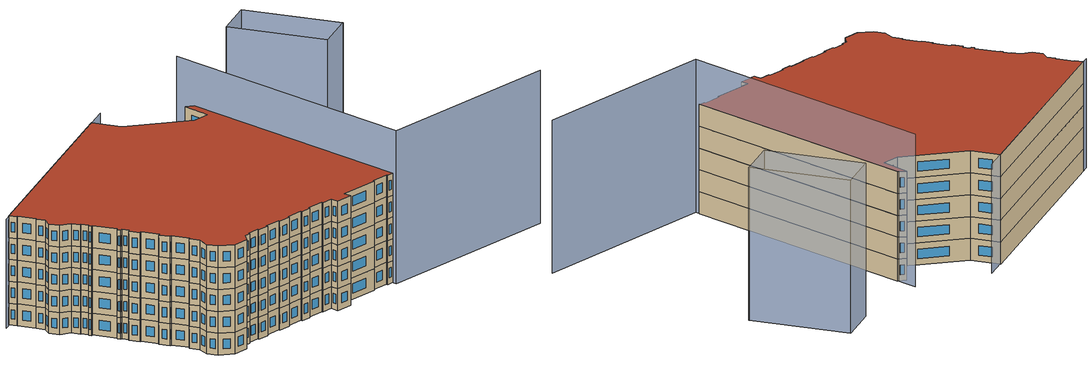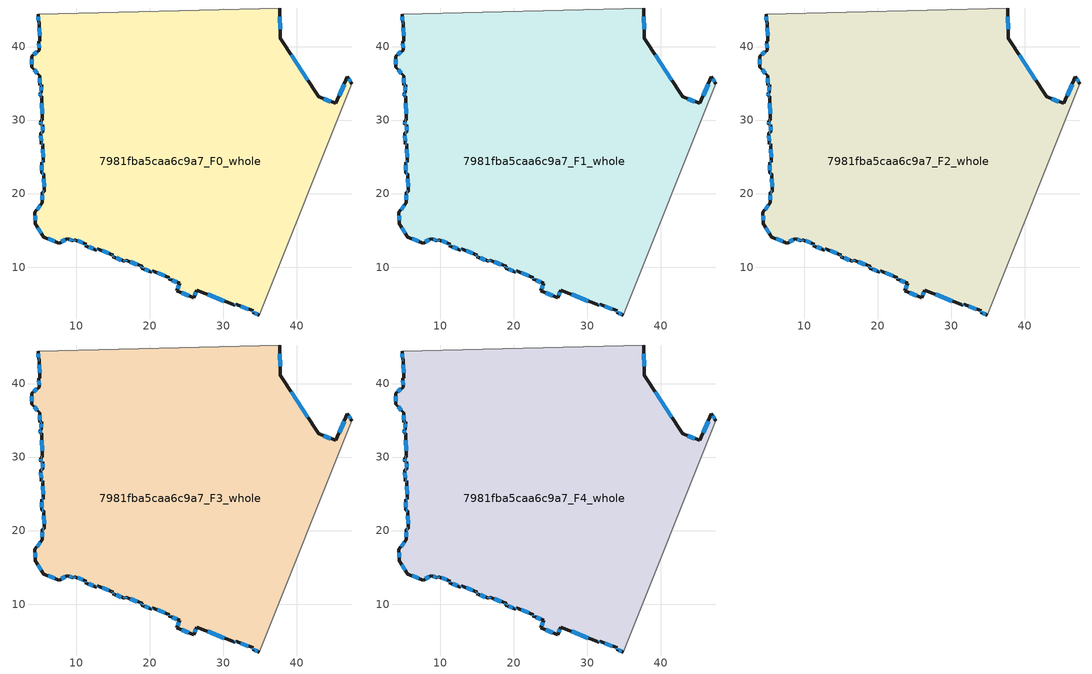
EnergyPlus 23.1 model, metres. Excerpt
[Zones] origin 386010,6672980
7981fba5caa6c9a7_F0_whole
 floor ground (EU_floor_Construction): 46.85,35.88 47.47,34.92 34.91,3.49 34.03,3.83 34.06,4.03 31.7,4.95 31.62,4.79 26.39,6.88 25.98,5.86 23.66,6.78 24.07,7.8 22.6,8.39 22.66,8.56 20.34,9.51 20.25,9.32 18.89,9.87 18.96,10.1 16.71,10.96 16.62,10.77 14.96,11.43 15.05,11.61 12.87,12.49 12.76,12.31 11.23,12.92 11.33,13.11 9.71,13.75 9.6,13.57 8.79,13.89 7.65,13.26 5.56,14.07 4.43,15.91 4.38,17.46 5.39,18.76 5.36,20.19 5.64,20.23 5.57,22.73 5.3,22.76 5.27,24.26 5.5,24.23 5.44,26.79 5.22,26.74 5.18,28.3 5.43,28.34 5.41,29.36 5.16,29.36 5.15,29.88 5.38,29.94 5.3,33.27 5.07,33.28 5.06,33.7 5.24,33.73 5.26,34.8 5.04,34.72 5.01,36.05 3.95,37.19 3.92,38.66 4.94,39.52 4.91,40.74 4.99,40.74 4.99,43.29 4.86,43.28 4.83,44.37 37.64,45.24 37.76,41.15 42.99,33.16 45.29,32.26 z0
 wall outside (EU_wall_Construction): 4.83,44.37 4.86,43.28 4.99,43.29 4.99,40.74 4.91,40.74 4.94,39.52 3.92,38.66 3.95,37.19 5.01,36.05 5.04,34.72 5.26,34.8 5.24,33.73 5.06,33.7 5.07,33.28 5.3,33.27 5.38,29.94 5.15,29.88 5.16,29.36 5.41,29.36 5.43,28.34 5.18,28.3 5.22,26.74 5.44,26.79 5.5,24.23 5.27,24.26 5.3,22.76 5.57,22.73 5.64,20.23 5.36,20.19 5.39,18.76 4.38,17.46 4.43,15.91 5.56,14.07 7.65,13.26 8.79,13.89 9.6,13.57 9.71,13.75 11.33,13.11 11.23,12.92 12.76,12.31 12.87,12.49 15.05,11.61 14.96,11.43 16.62,10.77 16.71,10.96 18.96,10.1 18.89,9.87 20.25,9.32 20.34,9.51 22.66,8.56 22.6,8.39 24.07,7.8 23.66,6.78 25.98,5.86 26.39,6.88 31.62,4.79 31.7,4.95 34.06,4.03 34.03,3.83 34.91,3.49 / 47.47,34.92 46.85,35.88 45.29,32.26 42.99,33.16 37.76,41.15 37.64,45.24 z0:3
 wall adiabatic (EU_wall_Construction): 37.64,45.24 4.83,44.37 / 34.91,3.49 47.47,34.92 z0:3
 window (EU_Window_Construction): 4.92,40.39 4.93,39.87 / 4.99,42.56 4.99,41.47 / 4.89,43.28 4.95,43.29 / 4.84,44.06 4.85,43.59 / 37.73,42.32 37.67,44.07 / 41.49,35.45 39.25,38.87 / 44.64,32.52 43.65,32.91 / 46.41,34.85 45.74,33.3 / 47.3,35.19 47.03,35.61 / 34.28,3.73 34.65,3.59 / 34.05,3.98 34.04,3.89 / 32.38,4.69 33.39,4.29 / 31.64,4.84 31.68,4.9 / 27.88,6.28 30.12,5.39 / 26.1,6.15 26.27,6.59 / 24.32,6.52 25.32,6.12 / 23.95,7.51 23.78,7.07 / 23.02,8.22 23.65,7.97 / 22.64,8.51 22.61,8.44 / 21,9.24 21.99,8.83 / 20.28,9.38 20.31,9.46 / 19.28,9.71 19.86,9.48 / 18.94,10.03 18.91,9.93 / 17.35,10.71 18.32,10.34 / 16.64,10.82 16.68,10.9 / 15.43,11.24 16.14,10.96 / 15.03,11.56 14.99,11.48 / 13.49,12.24 14.43,11.86 / 12.79,12.36 12.84,12.44 / 11.67,12.74 12.32,12.48 / 11.3,13.06 11.26,12.97 / 10.17,13.56 10.87,13.29 / 9.63,13.62 9.68,13.69 / 9.02,13.8 9.37,13.66 / 7.97,13.44 8.47,13.71 / 6.16,13.84 7.05,13.49 / 4.75,15.38 5.24,14.59 / 4.39,17.01 4.41,16.35 / 5.1,18.39 4.66,17.83 / 5.36,19.78 5.38,19.17 / 5.56,20.21 5.44,20.2 / 5.59,22.01 5.62,20.94 / 5.38,22.75 5.49,22.74 / 5.28,23.83 5.29,23.19 / 5.44,24.24 5.34,24.25 / 5.46,26.06 5.49,24.96 / 5.28,26.75 5.38,26.77 / 5.19,27.85 5.21,27.18 / 5.36,28.33 5.25,28.31 / 5.42,29.06 5.42,28.63 / 5.23,29.36 5.34,29.36 / 5.15,29.73 5.15,29.51 / 5.31,29.92 5.21,29.9 / 5.33,32.32 5.36,30.89 / 5.14,33.27 5.24,33.27 / 5.07,33.58 5.07,33.4 / 5.19,33.72 5.12,33.71 / 5.26,34.49 5.25,34.04 / 5.11,34.74 5.2,34.78 / 5.02,35.67 5.03,35.1 / 4.26,36.86 4.71,36.37 / 3.93,38.24 3.95,37.61 / 4.65,39.27 4.21,38.91 z0.86:2.14
7981fba5caa6c9a7_F1_whole
 floor to 7981fba5caa6c9a7_F0_whole (EU_floor_Construction): 46.85,35.88 47.47,34.92 34.9,3.49 34.03,3.83 34.06,4.03 31.7,4.95 31.62,4.79 26.39,6.88 25.98,5.86 23.66,6.78 24.07,7.8 22.6,8.39 22.66,8.56 20.34,9.51 20.25,9.32 18.89,9.87 18.96,10.1 16.71,10.96 16.62,10.77 14.96,11.43 15.05,11.61 12.87,12.49 12.76,12.31 11.23,12.92 11.33,13.11 9.71,13.75 9.6,13.57 8.79,13.89 7.65,13.26 5.56,14.07 4.43,15.91 4.38,17.46 5.39,18.76 5.36,20.19 5.64,20.23 5.57,22.73 5.3,22.76 5.27,24.26 5.5,24.23 5.44,26.79 5.21,26.74 5.18,28.3 5.43,28.34 5.41,29.36 5.16,29.36 5.15,29.88 5.38,29.94 5.3,33.27 5.07,33.28 5.06,33.7 5.24,33.73 5.26,34.8 5.04,34.72 5.01,36.05 3.95,37.19 3.92,38.66 4.94,39.52 4.91,40.74 4.99,40.74 4.99,43.29 4.86,43.28 4.83,44.37 37.64,45.24 37.76,41.15 42.99,33.16 45.29,32.26 z3
 wall outside (EU_wall_Construction): 4.83,44.37 4.86,43.28 4.99,43.29 4.99,40.74 4.91,40.74 4.94,39.52 3.92,38.66 3.95,37.19 5.01,36.05 5.04,34.72 5.26,34.8 5.24,33.73 5.06,33.7 5.07,33.28 5.3,33.27 5.38,29.94 5.15,29.88 5.16,29.36 5.41,29.36 5.43,28.34 5.18,28.3 5.22,26.74 5.44,26.79 5.5,24.23 5.27,24.26 5.3,22.76 5.57,22.73 5.64,20.23 5.36,20.19 5.39,18.76 4.38,17.46 4.43,15.91 5.56,14.07 7.65,13.26 8.79,13.89 9.6,13.57 9.71,13.75 11.33,13.11 11.23,12.92 12.76,12.31 12.87,12.49 15.05,11.61 14.96,11.43 16.62,10.77 16.71,10.96 18.96,10.1 18.89,9.87 20.25,9.32 20.34,9.51 22.66,8.56 22.6,8.39 24.07,7.8 23.66,6.78 25.98,5.86 26.39,6.88 31.62,4.79 31.7,4.95 34.06,4.03 34.03,3.83 34.91,3.49 / 47.47,34.92 46.85,35.88 45.29,32.26 42.99,33.16 37.76,41.15 37.64,45.24 z3:6
 wall adiabatic (EU_wall_Construction): 37.64,45.24 4.83,44.37 / 34.91,3.49 47.47,34.92 z3:6
 window (EU_Window_Construction): 4.92,40.39 4.93,39.87 / 4.99,42.56 4.99,41.47 / 4.89,43.28 4.95,43.29 / 4.84,44.06 4.85,43.59 / 37.73,42.32 37.67,44.07 / 41.49,35.45 39.25,38.87 / 44.64,32.52 43.65,32.91 / 46.41,34.85 45.74,33.3 / 47.3,35.19 47.03,35.61 / 34.28,3.73 34.65,3.59 / 34.05,3.98 34.04,3.89 / 32.38,4.69 33.39,4.29 / 31.64,4.84 31.68,4.9 / 27.88,6.28 30.12,5.39 / 26.1,6.15 26.27,6.59 / 24.32,6.52 25.32,6.12 / 23.95,7.51 23.78,7.07 / 23.02,8.22 23.65,7.97 / 22.64,8.51 22.61,8.44 / 21,9.24 21.99,8.83 / 20.28,9.38 20.31,9.46 / 19.28,9.71 19.86,9.48 / 18.94,10.03 18.91,9.93 / 17.35,10.71 18.32,10.34 / 16.64,10.82 16.68,10.9 / 15.43,11.24 16.14,10.96 / 15.03,11.56 14.99,11.48 / 13.49,12.24 14.43,11.86 / 12.79,12.36 12.84,12.44 / 11.67,12.74 12.32,12.48 / 11.3,13.06 11.26,12.97 / 10.17,13.56 10.87,13.29 / 9.63,13.62 9.68,13.69 / 9.02,13.8 9.37,13.66 / 7.97,13.44 8.47,13.71 / 6.16,13.84 7.05,13.49 / 4.75,15.38 5.24,14.59 / 4.39,17.01 4.41,16.35 / 5.1,18.39 4.66,17.83 / 5.36,19.78 5.38,19.17 / 5.56,20.21 5.44,20.2 / 5.59,22.01 5.62,20.94 / 5.38,22.75 5.49,22.74 / 5.28,23.83 5.29,23.19 / 5.44,24.24 5.34,24.25 / 5.46,26.06 5.49,24.96 / 5.28,26.75 5.38,26.77 / 5.19,27.85 5.21,27.18 / 5.36,28.33 5.25,28.31 / 5.42,29.06 5.42,28.63 / 5.23,29.36 5.34,29.36 / 5.15,29.73 5.15,29.51 / 5.31,29.92 5.21,29.9 / 5.33,32.32 5.36,30.89 / 5.14,33.27 5.24,33.27 / 5.07,33.58 5.07,33.4 / 5.19,33.72 5.12,33.71 / 5.26,34.49 5.25,34.04 / 5.11,34.74 5.2,34.78 / 5.02,35.67 5.03,35.1 / 4.26,36.86 4.71,36.37 / 3.93,38.24 3.95,37.61 / 4.65,39.27 4.21,38.91 z3.86:5.14
7981fba5caa6c9a7_F2_whole
 floor to 7981fba5caa6c9a7_F1_whole (EU_floor_Construction): 46.85,35.88 47.47,34.92 34.9,3.49 34.03,3.83 34.06,4.03 31.7,4.95 31.62,4.79 26.39,6.88 25.98,5.86 23.66,6.78 24.07,7.8 22.6,8.39 22.66,8.56 20.34,9.51 20.25,9.32 18.89,9.87 18.96,10.1 16.71,10.96 16.62,10.77 14.96,11.43 15.05,11.61 12.87,12.49 12.76,12.31 11.23,12.92 11.33,13.11 9.71,13.75 9.6,13.57 8.79,13.89 7.65,13.26 5.56,14.07 4.43,15.91 4.38,17.46 5.39,18.76 5.36,20.19 5.64,20.23 5.57,22.73 5.3,22.76 5.27,24.26 5.5,24.23 5.44,26.79 5.21,26.74 5.18,28.3 5.43,28.34 5.41,29.36 5.16,29.36 5.15,29.88 5.38,29.94 5.3,33.27 5.07,33.28 5.06,33.7 5.24,33.73 5.26,34.8 5.04,34.72 5.01,36.05 3.95,37.19 3.92,38.66 4.94,39.52 4.91,40.74 4.99,40.74 4.99,43.29 4.86,43.28 4.83,44.37 37.64,45.24 37.76,41.15 42.99,33.16 45.29,32.26 z6
 wall outside (EU_wall_Construction): 4.83,44.37 4.86,43.28 4.99,43.29 4.99,40.74 4.91,40.74 4.94,39.52 3.92,38.66 3.95,37.19 5.01,36.05 5.04,34.72 5.26,34.8 5.24,33.73 5.06,33.7 5.07,33.28 5.3,33.27 5.38,29.94 5.15,29.88 5.16,29.36 5.41,29.36 5.43,28.34 5.18,28.3 5.22,26.74 5.44,26.79 5.5,24.23 5.27,24.26 5.3,22.76 5.57,22.73 5.64,20.23 5.36,20.19 5.39,18.76 4.38,17.46 4.43,15.91 5.56,14.07 7.65,13.26 8.79,13.89 9.6,13.57 9.71,13.75 11.33,13.11 11.23,12.92 12.76,12.31 12.87,12.49 15.05,11.61 14.96,11.43 16.62,10.77 16.71,10.96 18.96,10.1 18.89,9.87 20.25,9.32 20.34,9.51 22.66,8.56 22.6,8.39 24.07,7.8 23.66,6.78 25.98,5.86 26.39,6.88 31.62,4.79 31.7,4.95 34.06,4.03 34.03,3.83 34.91,3.49 / 47.47,34.92 46.85,35.88 45.29,32.26 42.99,33.16 37.76,41.15 37.64,45.24 z6:9
 wall adiabatic (EU_wall_Construction): 37.64,45.24 4.83,44.37 / 34.91,3.49 47.47,34.92 z6:9
 window (EU_Window_Construction): 4.92,40.39 4.93,39.87 / 4.99,42.56 4.99,41.47 / 4.89,43.28 4.95,43.29 / 4.84,44.06 4.85,43.59 / 37.73,42.32 37.67,44.07 / 41.49,35.45 39.25,38.87 / 44.64,32.52 43.65,32.91 / 46.41,34.85 45.74,33.3 / 47.3,35.19 47.03,35.61 / 34.28,3.73 34.65,3.59 / 34.05,3.98 34.04,3.89 / 32.38,4.69 33.39,4.29 / 31.64,4.84 31.68,4.9 / 27.88,6.28 30.12,5.39 / 26.1,6.15 26.27,6.59 / 24.32,6.52 25.32,6.12 / 23.95,7.51 23.78,7.07 / 23.02,8.22 23.65,7.97 / 22.64,8.51 22.61,8.44 / 21,9.24 21.99,8.83 / 20.28,9.38 20.31,9.46 / 19.28,9.71 19.86,9.48 / 18.94,10.03 18.91,9.93 / 17.35,10.71 18.32,10.34 / 16.64,10.82 16.68,10.9 / 15.43,11.24 16.14,10.96 / 15.03,11.56 14.99,11.48 / 13.49,12.24 14.43,11.86 / 12.79,12.36 12.84,12.44 / 11.67,12.74 12.32,12.48 / 11.3,13.06 11.26,12.97 / 10.17,13.56 10.87,13.29 / 9.63,13.62 9.68,13.69 / 9.02,13.8 9.37,13.66 / 7.97,13.44 8.47,13.71 / 6.16,13.84 7.05,13.49 / 4.75,15.38 5.24,14.59 / 4.39,17.01 4.41,16.35 / 5.1,18.39 4.66,17.83 / 5.36,19.78 5.38,19.17 / 5.56,20.21 5.44,20.2 / 5.59,22.01 5.62,20.94 / 5.38,22.75 5.49,22.74 / 5.28,23.83 5.29,23.19 / 5.44,24.24 5.34,24.25 / 5.46,26.06 5.49,24.96 / 5.28,26.75 5.38,26.77 / 5.19,27.85 5.21,27.18 / 5.36,28.33 5.25,28.31 / 5.42,29.06 5.42,28.63 / 5.23,29.36 5.34,29.36 / 5.15,29.73 5.15,29.51 / 5.31,29.92 5.21,29.9 / 5.33,32.32 5.36,30.89 / 5.14,33.27 5.24,33.27 / 5.07,33.58 5.07,33.4 / 5.19,33.72 5.12,33.71 / 5.26,34.49 5.25,34.04 / 5.11,34.74 5.2,34.78 / 5.02,35.67 5.03,35.1 / 4.26,36.86 4.71,36.37 / 3.93,38.24 3.95,37.61 / 4.65,39.27 4.21,38.91 z6.86:8.14
7981fba5caa6c9a7_F3_whole
 floor to 7981fba5caa6c9a7_F2_whole (EU_floor_Construction): 46.85,35.88 47.47,34.92 34.9,3.49 34.03,3.83 34.06,4.03 31.7,4.95 31.62,4.79 26.39,6.88 25.98,5.86 23.66,6.78 24.07,7.8 22.6,8.39 22.66,8.56 20.34,9.51 20.25,9.32 18.89,9.87 18.96,10.1 16.71,10.96 16.62,10.77 14.96,11.43 15.05,11.61 12.87,12.49 12.76,12.31 11.23,12.92 11.33,13.11 9.71,13.75 9.6,13.57 8.79,13.89 7.65,13.26 5.56,14.07 4.43,15.91 4.38,17.46 5.39,18.76 5.36,20.19 5.64,20.23 5.57,22.73 5.3,22.76 5.27,24.26 5.5,24.23 5.44,26.79 5.21,26.74 5.18,28.3 5.43,28.34 5.41,29.36 5.16,29.36 5.15,29.88 5.38,29.94 5.3,33.27 5.07,33.28 5.06,33.7 5.24,33.73 5.26,34.8 5.04,34.72 5.01,36.05 3.95,37.19 3.92,38.66 4.94,39.52 4.91,40.74 4.99,40.74 4.99,43.29 4.86,43.28 4.83,44.37 37.64,45.24 37.76,41.15 42.99,33.16 45.29,32.26 z9
 wall outside (EU_wall_Construction): 4.83,44.37 4.86,43.28 4.99,43.29 4.99,40.74 4.91,40.74 4.94,39.52 3.92,38.66 3.95,37.19 5.01,36.05 5.04,34.72 5.26,34.8 5.24,33.73 5.06,33.7 5.07,33.28 5.3,33.27 5.38,29.94 5.15,29.88 5.16,29.36 5.41,29.36 5.43,28.34 5.18,28.3 5.22,26.74 5.44,26.79 5.5,24.23 5.27,24.26 5.3,22.76 5.57,22.73 5.64,20.23 5.36,20.19 5.39,18.76 4.38,17.46 4.43,15.91 5.56,14.07 7.65,13.26 8.79,13.89 9.6,13.57 9.71,13.75 11.33,13.11 11.23,12.92 12.76,12.31 12.87,12.49 15.05,11.61 14.96,11.43 16.62,10.77 16.71,10.96 18.96,10.1 18.89,9.87 20.25,9.32 20.34,9.51 22.66,8.56 22.6,8.39 24.07,7.8 23.66,6.78 25.98,5.86 26.39,6.88 31.62,4.79 31.7,4.95 34.06,4.03 34.03,3.83 34.91,3.49 / 47.47,34.92 46.85,35.88 45.29,32.26 42.99,33.16 37.76,41.15 37.64,45.24 z9:12
 wall adiabatic (EU_wall_Construction): 37.64,45.24 4.83,44.37 / 34.91,3.49 47.47,34.92 z9:12
 window (EU_Window_Construction): 4.92,40.39 4.93,39.87 / 4.99,42.56 4.99,41.47 / 4.89,43.28 4.95,43.29 / 4.84,44.06 4.85,43.59 / 37.73,42.32 37.67,44.07 / 41.49,35.45 39.25,38.87 / 44.64,32.52 43.65,32.91 / 46.41,34.85 45.74,33.3 / 47.3,35.19 47.03,35.61 / 34.28,3.73 34.65,3.59 / 34.05,3.98 34.04,3.89 / 32.38,4.69 33.39,4.29 / 31.64,4.84 31.68,4.9 / 27.88,6.28 30.12,5.39 / 26.1,6.15 26.27,6.59 / 24.32,6.52 25.32,6.12 / 23.95,7.51 23.78,7.07 / 23.02,8.22 23.65,7.97 / 22.64,8.51 22.61,8.44 / 21,9.24 21.99,8.83 / 20.28,9.38 20.31,9.46 / 19.28,9.71 19.86,9.48 / 18.94,10.03 18.91,9.93 / 17.35,10.71 18.32,10.34 / 16.64,10.82 16.68,10.9 / 15.43,11.24 16.14,10.96 / 15.03,11.56 14.99,11.48 / 13.49,12.24 14.43,11.86 / 12.79,12.36 12.84,12.44 / 11.67,12.74 12.32,12.48 / 11.3,13.06 11.26,12.97 / 10.17,13.56 10.87,13.29 / 9.63,13.62 9.68,13.69 / 9.02,13.8 9.37,13.66 / 7.97,13.44 8.47,13.71 / 6.16,13.84 7.05,13.49 / 4.75,15.38 5.24,14.59 / 4.39,17.01 4.41,16.35 / 5.1,18.39 4.66,17.83 / 5.36,19.78 5.38,19.17 / 5.56,20.21 5.44,20.2 / 5.59,22.01 5.62,20.94 / 5.38,22.75 5.49,22.74 / 5.28,23.83 5.29,23.19 / 5.44,24.24 5.34,24.25 / 5.46,26.06 5.49,24.96 / 5.28,26.75 5.38,26.77 / 5.19,27.85 5.21,27.18 / 5.36,28.33 5.25,28.31 / 5.42,29.06 5.42,28.63 / 5.23,29.36 5.34,29.36 / 5.15,29.73 5.15,29.51 / 5.31,29.92 5.21,29.9 / 5.33,32.32 5.36,30.89 / 5.14,33.27 5.24,33.27 / 5.07,33.58 5.07,33.4 / 5.19,33.72 5.12,33.71 / 5.26,34.49 5.25,34.04 / 5.11,34.74 5.2,34.78 / 5.02,35.67 5.03,35.1 / 4.26,36.86 4.71,36.37 / 3.93,38.24 3.95,37.61 / 4.65,39.27 4.21,38.91 z9.86:11.14
7981fba5caa6c9a7_F4_whole
 floor to 7981fba5caa6c9a7_F3_whole (EU_floor_Construction): 46.85,35.88 47.47,34.92 34.9,3.49 34.03,3.83 34.06,4.03 31.7,4.95 31.62,4.79 26.39,6.88 25.98,5.86 23.66,6.78 24.07,7.8 22.6,8.39 22.66,8.56 20.34,9.51 20.25,9.32 18.89,9.87 18.96,10.1 16.71,10.96 16.62,10.77 14.96,11.43 15.05,11.61 12.87,12.49 12.76,12.31 11.23,12.92 11.33,13.11 9.71,13.75 9.6,13.57 8.79,13.89 7.65,13.26 5.56,14.07 4.43,15.91 4.38,17.46 5.39,18.76 5.36,20.19 5.64,20.23 5.57,22.73 5.3,22.76 5.27,24.26 5.5,24.23 5.44,26.79 5.21,26.74 5.18,28.3 5.43,28.34 5.41,29.36 5.16,29.36 5.15,29.88 5.38,29.94 5.3,33.27 5.07,33.28 5.06,33.7 5.24,33.73 5.26,34.8 5.04,34.72 5.01,36.05 3.95,37.19 3.92,38.66 4.94,39.52 4.91,40.74 4.99,40.74 4.99,43.29 4.86,43.28 4.83,44.37 37.64,45.24 37.76,41.15 42.99,33.16 45.29,32.26 z12
 wall outside (EU_wall_Construction): 4.83,44.37 4.86,43.28 4.99,43.29 4.99,40.74 4.91,40.74 4.94,39.52 3.92,38.66 3.95,37.19 5.01,36.05 5.04,34.72 5.26,34.8 5.24,33.73 5.06,33.7 5.07,33.28 5.3,33.27 5.38,29.94 5.15,29.88 5.16,29.36 5.41,29.36 5.43,28.34 5.18,28.3 5.22,26.74 5.44,26.79 5.5,24.23 5.27,24.26 5.3,22.76 5.57,22.73 5.64,20.23 5.36,20.19 5.39,18.76 4.38,17.46 4.43,15.91 5.56,14.07 7.65,13.26 8.79,13.89 9.6,13.57 9.71,13.75 11.33,13.11 11.23,12.92 12.76,12.31 12.87,12.49 15.05,11.61 14.96,11.43 16.62,10.77 16.71,10.96 18.96,10.1 18.89,9.87 20.25,9.32 20.34,9.51 22.66,8.56 22.6,8.39 24.07,7.8 23.66,6.78 25.98,5.86 26.39,6.88 31.62,4.79 31.7,4.95 34.06,4.03 34.03,3.83 34.91,3.49 / 47.47,34.92 46.85,35.88 45.29,32.26 42.99,33.16 37.76,41.15 37.64,45.24 z12:15
 wall adiabatic (EU_wall_Construction): 37.64,45.24 4.83,44.37 / 34.91,3.49 47.47,34.92 z12:15
 window (EU_Window_Construction): 4.92,40.39 4.93,39.87 / 4.99,42.56 4.99,41.47 / 4.89,43.28 4.95,43.29 / 4.84,44.06 4.85,43.59 / 37.73,42.32 37.67,44.07 / 41.49,35.45 39.25,38.87 / 44.64,32.52 43.65,32.91 / 46.41,34.85 45.74,33.3 / 47.3,35.19 47.03,35.61 / 34.28,3.73 34.65,3.59 / 34.05,3.98 34.04,3.89 / 32.38,4.69 33.39,4.29 / 31.64,4.84 31.68,4.9 / 27.88,6.28 30.12,5.39 / 26.1,6.15 26.27,6.59 / 24.32,6.52 25.32,6.12 / 23.95,7.51 23.78,7.07 / 23.02,8.22 23.65,7.97 / 22.64,8.51 22.61,8.44 / 21,9.24 21.99,8.83 / 20.28,9.38 20.31,9.46 / 19.28,9.71 19.86,9.48 / 18.94,10.03 18.91,9.93 / 17.35,10.71 18.32,10.34 / 16.64,10.82 16.68,10.9 / 15.43,11.24 16.14,10.96 / 15.03,11.56 14.99,11.48 / 13.49,12.24 14.43,11.86 / 12.79,12.36 12.84,12.44 / 11.67,12.74 12.32,12.48 / 11.3,13.06 11.26,12.97 / 10.17,13.56 10.87,13.29 / 9.63,13.62 9.68,13.69 / 9.02,13.8 9.37,13.66 / 7.97,13.44 8.47,13.71 / 6.16,13.84 7.05,13.49 / 4.75,15.38 5.24,14.59 / 4.39,17.01 4.41,16.35 / 5.1,18.39 4.66,17.83 / 5.36,19.78 5.38,19.17 / 5.56,20.21 5.44,20.2 / 5.59,22.01 5.62,20.94 / 5.38,22.75 5.49,22.74 / 5.28,23.83 5.29,23.19 / 5.44,24.24 5.34,24.25 / 5.46,26.06 5.49,24.96 / 5.28,26.75 5.38,26.77 / 5.19,27.85 5.21,27.18 / 5.36,28.33 5.25,28.31 / 5.42,29.06 5.42,28.63 / 5.23,29.36 5.34,29.36 / 5.15,29.73 5.15,29.51 / 5.31,29.92 5.21,29.9 / 5.33,32.32 5.36,30.89 / 5.14,33.27 5.24,33.27 / 5.07,33.58 5.07,33.4 / 5.19,33.72 5.12,33.71 / 5.26,34.49 5.25,34.04 / 5.11,34.74 5.2,34.78 / 5.02,35.67 5.03,35.1 / 4.26,36.86 4.71,36.37 / 3.93,38.24 3.95,37.61 / 4.65,39.27 4.21,38.91 z12.86:14.14
 roof outside (EU_roof_Construction): 34.91,3.49 47.47,34.92 46.85,35.88 45.29,32.26 42.99,33.16 37.76,41.15 37.64,45.24 4.83,44.37 4.86,43.28 4.99,43.29 4.99,40.74 4.91,40.74 4.94,39.52 3.92,38.66 3.95,37.19 5.01,36.05 5.04,34.72 5.26,34.8 5.24,33.73 5.06,33.7 5.07,33.28 5.3,33.27 5.38,29.94 5.15,29.88 5.16,29.36 5.41,29.36 5.43,28.34 5.18,28.3 5.22,26.74 5.44,26.79 5.5,24.23 5.27,24.26 5.3,22.76 5.57,22.73 5.64,20.23 5.36,20.19 5.39,18.76 4.38,17.46 4.43,15.91 5.56,14.07 7.65,13.26 8.79,13.89 9.6,13.57 9.71,13.75 11.33,13.11 11.23,12.92 12.76,12.31 12.87,12.49 15.05,11.61 14.96,11.43 16.62,10.77 16.71,10.96 18.96,10.1 18.89,9.87 20.25,9.32 20.34,9.51 22.66,8.56 22.6,8.39 24.07,7.8 23.66,6.78 25.98,5.86 26.39,6.88 31.62,4.79 31.7,4.95 34.06,4.03 34.03,3.83 z15
shading: 60.04,-7.27 34.66,2.88 / 34.66,2.88 48.57,37.67 / 66.34,21.67 65.97,35.33 / 65.97,35.33 66.34,21.72 / 66.34,21.72 60.33,21.56 / 60.33,21.56 59.96,35.16 / 59.96,35.16 65.97,35.33 z0:21; 40.98,45.27 3.65,44.34 z0:15
[Building]
EU S2 Campaign: North Axis=0; Terrain=City; Solar Distribution=FullExterior
[Site:Location]
Helsinki-Vantaa.AP: Latitude=60.317; Longitude=24.963; Time Zone=2; Elevation=54.6
[SizingPeriod:WeatherFileDays]
AnnualSizingPeriod: Begin Month=1; Begin Day of Month=1; End Month=12; End Day of Month=31; Day of Week for Start Day=Monday; Use Weather File Daylight Saving Period=No; Use Weather File Rain and Snow Indicators=No
[MATERIAL]
EU_InternalMass_Material: Roughness=MediumRough; Thickness=0.1; Conductivity=1; Density=1800; Specific Heat=900; Thermal Absorptance=0.9; Solar Absorptance=0.7; Visible Absorptance=0.7
[MATERIAL:NOMASS] Roughness=MediumRough; Thermal Absorptance=0.9; Solar Absorptance=0.7; Visible Absorptance=0.7
Name | Thermal Resistance
EU_wall_NoMass | 1.10183
EU_roof_NoMass; EU_floor_NoMass | 1.70606
[WINDOWMATERIAL:SIMPLEGLAZINGSYSTEM]
EU_Window_SimpleGlazing: UFactor=3.11035; Solar Heat Gain Coefficient=0.8; Visible Transmittance=0.8
[CONSTRUCTION]
EU_wall_Construction: EU_wall_NoMass
EU_roof_Construction: EU_roof_NoMass
EU_floor_Construction: EU_floor_NoMass
EU_Window_Construction: EU_Window_SimpleGlazing
EU_InternalMass_Construction: EU_InternalMass_Material
[ZONE] Type=1; Multiplier=1; Ceiling Height=autocalculate; Volume=3872.45; Floor Area=autocalculate; Part of Total Floor Area=Yes
7981fba5caa6c9a7_F0_whole; 7981fba5caa6c9a7_F1_whole; 7981fba5caa6c9a7_F2_whole; 7981fba5caa6c9a7_F3_whole; 7981fba5caa6c9a7_F4_whole
[INTERNALMASS] Construction=EU_InternalMass_Construction; Surface Area=1066.09
Name | Zone or ZoneList
7981fba5caa6c9a7_F0_whole_EU_InternalMass | 7981fba5caa6c9a7_F0_whole
7981fba5caa6c9a7_F1_whole_EU_InternalMass | 7981fba5caa6c9a7_F1_whole
7981fba5caa6c9a7_F2_whole_EU_InternalMass | 7981fba5caa6c9a7_F2_whole
7981fba5caa6c9a7_F3_whole_EU_InternalMass | 7981fba5caa6c9a7_F3_whole
7981fba5caa6c9a7_F4_whole_EU_InternalMass | 7981fba5caa6c9a7_F4_whole
[OTHEREQUIPMENT] Fuel Type=Electricity; Design Level Calculation Method=Watts/Area; Power per Zone Floor Area=1; Fraction Latent=0; Fraction Radiant=0; Fraction Lost=0; Carbon Dioxide Generation Rate=0; EndUse Subcategory=EU_Step8_InternalGains
Name | Zone or ZoneList or Space or SpaceList | Schedule
EU_Step8_InternalGain_7981fba5caa6c9a7_F0_whole_f000 | 7981fba5caa6c9a7_F0_whole | EU_Step8_GainSchedule_7981fba5caa6c9a7_F0_whole_f000
EU_Step8_InternalGain_7981fba5caa6c9a7_F1_whole_f000 | 7981fba5caa6c9a7_F1_whole | EU_Step8_GainSchedule_7981fba5caa6c9a7_F1_whole_f000
EU_Step8_InternalGain_7981fba5caa6c9a7_F2_whole_f000 | 7981fba5caa6c9a7_F2_whole | EU_Step8_GainSchedule_7981fba5caa6c9a7_F2_whole_f000
EU_Step8_InternalGain_7981fba5caa6c9a7_F3_whole_f000 | 7981fba5caa6c9a7_F3_whole | EU_Step8_GainSchedule_7981fba5caa6c9a7_F3_whole_f000
EU_Step8_InternalGain_7981fba5caa6c9a7_F4_whole_f000 | 7981fba5caa6c9a7_F4_whole | EU_Step8_GainSchedule_7981fba5caa6c9a7_F4_whole_f000
[ZONEVENTILATION:DESIGNFLOWRATE] Schedule=EU_AlwaysOn; Design Flow Rate Calculation Method=AirChanges/Hour; Air Changes per Hour=0.756316; Ventilation Type=Natural; Fan Pressure Rise=0; Fan Total Efficiency=1; Constant Term Coefficient=1; Temperature Term Coefficient=0; Velocity Term Coefficient=0; Velocity Squared Term Coefficient=0; Minimum Indoor Temperature=-100; Maximum Indoor Temperature=100; Delta Temperature=-100; Minimum Outdoor Temperature=-100; Maximum Outdoor Temperature=100; Maximum Wind Speed=40
Name | Zone or ZoneList or Space or SpaceList
EU_ConstantAir_7981fba5caa6c9a7_F0_whole | 7981fba5caa6c9a7_F0_whole
EU_ConstantAir_7981fba5caa6c9a7_F1_whole | 7981fba5caa6c9a7_F1_whole
EU_ConstantAir_7981fba5caa6c9a7_F2_whole | 7981fba5caa6c9a7_F2_whole
EU_ConstantAir_7981fba5caa6c9a7_F3_whole | 7981fba5caa6c9a7_F3_whole
EU_ConstantAir_7981fba5caa6c9a7_F4_whole | 7981fba5caa6c9a7_F4_whole
[HVACTEMPLATE:THERMOSTAT] Constant Heating Setpoint=20; Constant Cooling Setpoint=50
EU_HeatOnly_7981fba5caa6c9a7_F0_whole; EU_HeatOnly_7981fba5caa6c9a7_F1_whole; EU_HeatOnly_7981fba5caa6c9a7_F2_whole; EU_HeatOnly_7981fba5caa6c9a7_F3_whole; EU_HeatOnly_7981fba5caa6c9a7_F4_whole
[HVACTEMPLATE:ZONE:IDEALLOADSAIRSYSTEM] System Availability Schedule=EU_AlwaysOn; Maximum Heating Supply Air Temperature=50; Minimum Cooling Supply Air Temperature=13; Maximum Heating Supply Air Humidity Ratio=0.0156; Minimum Cooling Supply Air Humidity Ratio=0.0077; Heating Limit=NoLimit; Cooling Limit=NoLimit; Heating Availability Schedule=EU_AlwaysOn; Cooling Availability Schedule=EU_CoolingOff; Dehumidification Control Type=ConstantSensibleHeatRatio; Cooling Sensible Heat Ratio=0.7; Dehumidification Setpoint=60; Humidification Control Type=None; Humidification Setpoint=30; Outdoor Air Method=None; Outdoor Air Flow Rate per Person=0.00944; Outdoor Air Flow Rate per Zone Floor Area=0; Outdoor Air Flow Rate per Zone=0; Demand Controlled Ventilation Type=None; Outdoor Air Economizer Type=NoEconomizer; Heat Recovery Type=None; Sensible Heat Recovery Effectiveness=0.7; Latent Heat Recovery Effectiveness=0.65
Name | Template Thermostat
7981fba5caa6c9a7_F0_whole | EU_HeatOnly_7981fba5caa6c9a7_F0_whole
7981fba5caa6c9a7_F1_whole | EU_HeatOnly_7981fba5caa6c9a7_F1_whole
7981fba5caa6c9a7_F2_whole | EU_HeatOnly_7981fba5caa6c9a7_F2_whole
7981fba5caa6c9a7_F3_whole | EU_HeatOnly_7981fba5caa6c9a7_F3_whole
7981fba5caa6c9a7_F4_whole | EU_HeatOnly_7981fba5caa6c9a7_F4_whole
[SIZING:ZONE] Zone Cooling Design Supply Air Temperature Input Method=SupplyAirTemperature; Zone Cooling Design Supply Air Temperature=13; Zone Heating Design Supply Air Temperature Input Method=SupplyAirTemperature; Zone Heating Design Supply Air Temperature=50; Zone Cooling Design Supply Air Humidity Ratio=0.008; Zone Heating Design Supply Air Humidity Ratio=0.008; Cooling Design Air Flow Method=DesignDay; Cooling Design Air Flow Rate=0; Cooling Minimum Air Flow per Zone Floor Area=0.000762; Cooling Minimum Air Flow=0; Cooling Minimum Air Flow Fraction=0.2; Heating Design Air Flow Method=DesignDay; Heating Design Air Flow Rate=0; Heating Maximum Air Flow per Zone Floor Area=0.002032; Heating Maximum Air Flow=0.141576; Heating Maximum Air Flow Fraction=0.3; Account for Dedicated Outdoor Air System=No; Dedicated Outdoor Air System Control Strategy=NeutralSupplyAir; Dedicated Outdoor Air Low Setpoint Temperature for Design=autosize; Dedicated Outdoor Air High Setpoint Temperature for Design=autosize; Zone Load Sizing Method=Sensible Load Only No Latent Load; Zone Latent Cooling Design Supply Air Humidity Ratio Input Method=HumidityRatioDifference; Zone Cooling Design Supply Air Humidity Ratio Difference=0.005; Zone Latent Heating Design Supply Air Humidity Ratio Input Method=HumidityRatioDifference; Zone Humidification Design Supply Air Humidity Ratio Difference=0.005
7981fba5caa6c9a7_F0_whole; 7981fba5caa6c9a7_F1_whole; 7981fba5caa6c9a7_F2_whole; 7981fba5caa6c9a7_F3_whole; 7981fba5caa6c9a7_F4_whole
[SCHEDULE:CONSTANT]
Name | Hourly Value
EU_AlwaysOn | 1
EU_CoolingOff | 0
[SCHEDULE:FILE] Column Number=1; Rows to Skip at Top=0; Number of Hours of Data=8760; Column Separator=Comma; Interpolate to Timestep=No; Minutes per Item=60; Adjust Schedule for Daylight Savings=Yes
Name | File
EU_Step8_GainSchedule_7981fba5caa6c9a7_F0_whole_f000 | ../../schedules/7981fba5caa6c9a7/7981fba5caa6c9a7_F0_whole_f000_gain.csv
EU_Step8_GainSchedule_7981fba5caa6c9a7_F1_whole_f000 | ../../schedules/7981fba5caa6c9a7/7981fba5caa6c9a7_F1_whole_f000_gain.csv
EU_Step8_GainSchedule_7981fba5caa6c9a7_F2_whole_f000 | ../../schedules/7981fba5caa6c9a7/7981fba5caa6c9a7_F2_whole_f000_gain.csv
EU_Step8_GainSchedule_7981fba5caa6c9a7_F3_whole_f000 | ../../schedules/7981fba5caa6c9a7/7981fba5caa6c9a7_F3_whole_f000_gain.csv
EU_Step8_GainSchedule_7981fba5caa6c9a7_F4_whole_f000 | ../../schedules/7981fba5caa6c9a7/7981fba5caa6c9a7_F4_whole_f000_gain.csv
